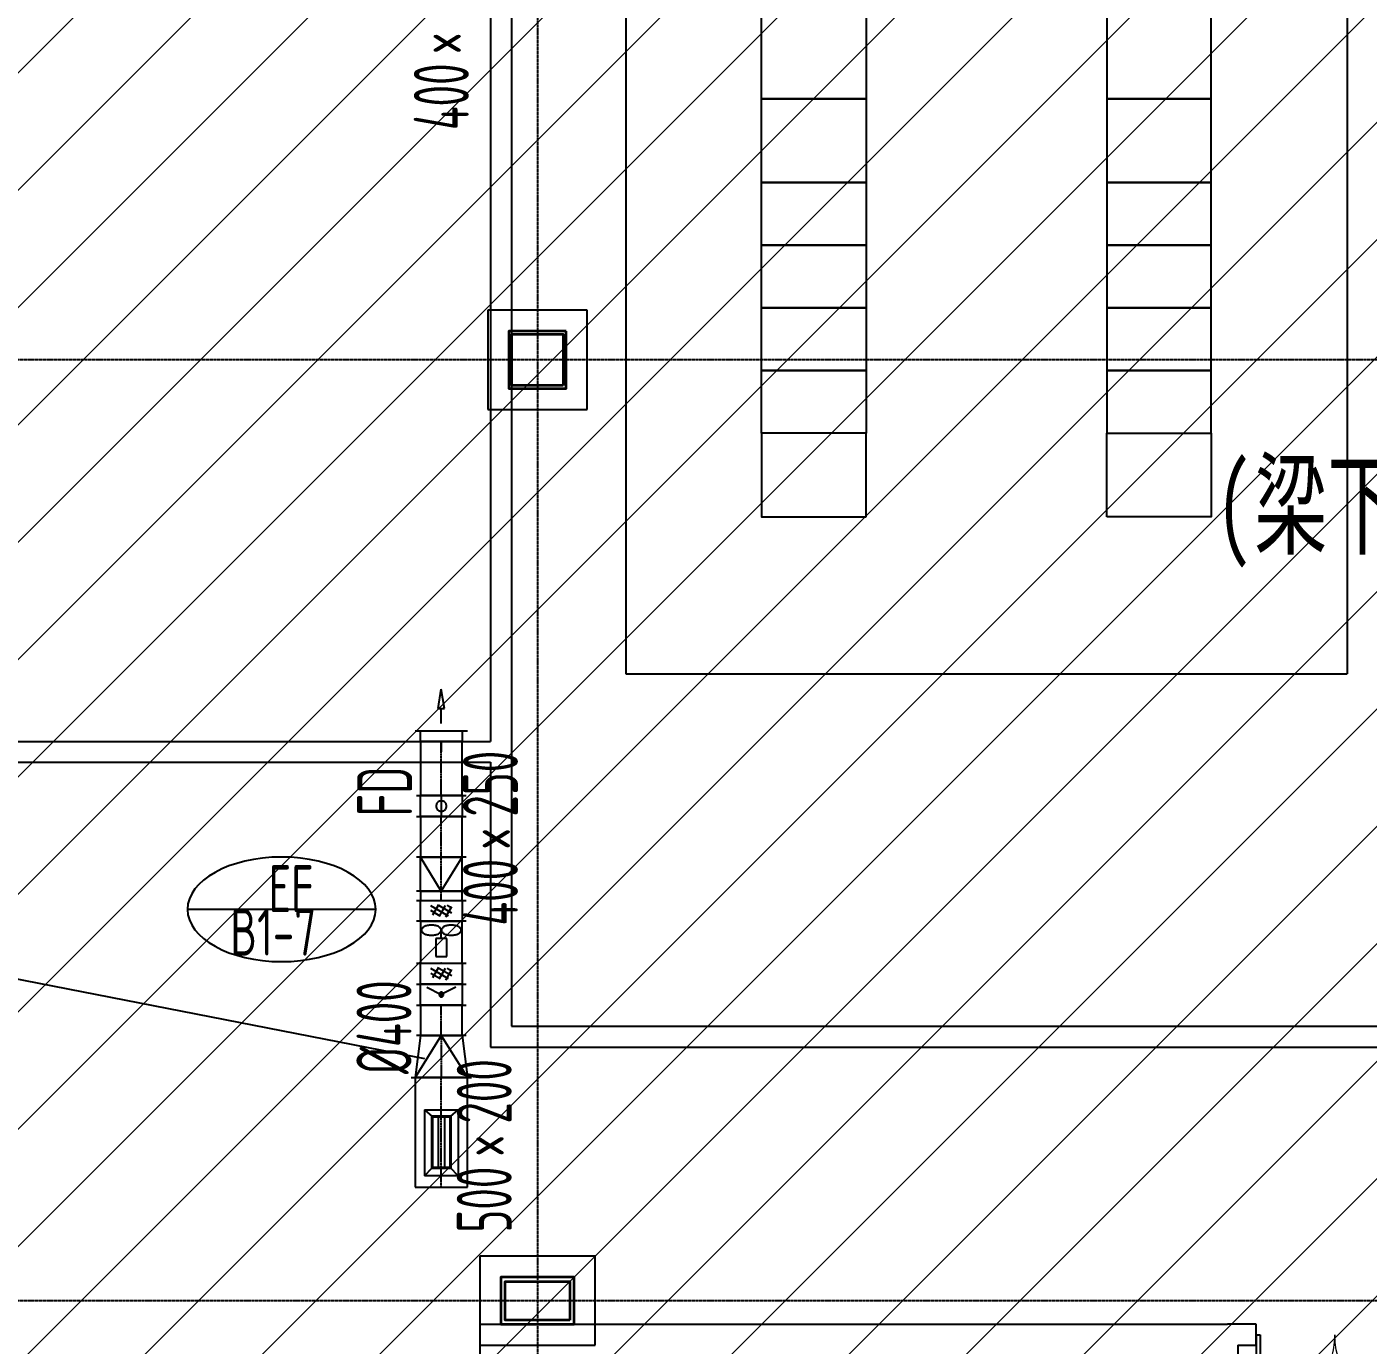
# Model space of a CAD drawing. Extents: x -20827274 to 1300756471, y -549375 to 3431892.
# Drawn here: x 12357 to 25187, y -198935 to -186326 of the extents above; entities that cross this region are included whole.
import ezdxf

# ---------------------------------------------------------------- set-up
doc = ezdxf.new("R2010")
doc.units = 0
doc.header["$LTSCALE"] = 10
for name, pattern in [('CENTER2', [1.125, 0.75, -0.125, 0.125, -0.125]), ('暖附图底图$0$DASH', [0.35, 0.25, -0.1]), ('暖附图底图$0$DOTE', [2.42, 2, -0.2, 0.02, -0.2])]:
    doc.linetypes.add(name, pattern=pattern)
for name, color, linetype in [('1-zs', 3, 'Continuous'), ('1-标注暖通', 4, 'Continuous'), ('DUCT-排风中心线', 5, 'CENTER2'), ('DUCT-排风标注', 3, 'Continuous'), ('DUCT-排风法兰', 2, 'Continuous'), ('DUCT-排风管', 31, 'Continuous'), ('DUCT-排风管端线', 2, 'Continuous'), ('DUCT-排风管设备', 7, 'Continuous'), ('DUCT-排风阀门', 7, 'Continuous'), ('DUCT-排风风口', 7, 'Continuous'), ('H-暖通设备', 181, 'Continuous'), ('暖附图底图$0$1-标注暖通', 8, 'Continuous'), ('暖附图底图$0$A-COLUMN', 8, 'Continuous'), ('暖附图底图$0$A-WALL', 8, 'Continuous'), ('暖附图底图$0$DOOR_FIRE', 8, 'Continuous'), ('暖附图底图$0$DOTE', 8, 'Continuous'), ('暖附图底图$0$EQUIP-照明', 8, 'Continuous'), ('暖附图底图$0$S-柱', 8, 'Continuous'), ('暖附图底图$0$S-柱-填充', 8, 'Continuous'), ('暖附图底图$0$SPACE', 8, 'Continuous'), ('暖附图底图$0$配电', 8, 'Continuous')]:
    doc.layers.add(name, color=color, linetype=linetype)
doc.layers.add('F-非人防区', color=105, linetype='Continuous', lineweight=15)
doc.styles.add('8B2_02', font='tssdeng.shx', dxfattribs={"width": 0.6, "bigfont": 'TSSDCHN.shx'})
doc.styles.add('暖附图底图$0$黑体', font='simhei.ttf', dxfattribs={"width": 0.65})

# ---------------------------------------------------------------- blocks, each defined once
blk = doc.blocks.new('$风口$00000108')
for p, q in [((-250, 135), (-190, 75)), ((-250, -135), (-250, 135)), ((250, 135), (200, 75)), ((250, 135), (250, -135)), ((200, 25), (-190, 25)), ((-250, -135), (-190, -75)), ((200, -25), (-190, -25)), ((200, -75), (250, -135)), ((250, -135), (-250, -135))]:
    blk.add_line(p, q)
at = {"linetype": 'Continuous'}
blk.add_line((250, 135), (-250, 135), dxfattribs=at)
at = {"lineweight": 40}
for p, q in [((-190, 75), (200, 75)), ((-190, -75), (-190, 75)), ((200, 75), (200, -75)), ((-190, -75), (200, -75))]:
    blk.add_line(p, q, dxfattribs=at)
blk = doc.blocks.new('$轴流风机$00000011')
for p, q in [((-500, 500, 0), (-500, -500, 0)), ((500, 500, 0), (-500, 500, 0)), ((500, -500, 0), (500, 500, 0)), ((-339, 135, 0), (-339, -135, 0)), ((88, 135, 0), (-339, 135, 0)), ((88, -135, 0), (88, 135, 0)), ((88, 0, 0), (288, 0, 0)), ((-339, -135, 0), (88, -135, 0)), ((-500, -500, 0), (500, -500, 0))]:
    blk.add_line(p, q)
for centre, radius, start, end in [((633, 238, 0), 465, 168.1126, 180), ((462, 274, 0), 291, 153.0603, 168.1126), ((355, 329, 0), 170, 129.1821, 153.0603), ((288, 410, 0), 64.8, 90, 129.1821), ((288, 410, 0), 64.8, 50.8179, 90), ((222, 329, 0), 170, 26.9397, 50.8179), ((115, 274, 0), 291, 11.8874, 26.9397), ((-56, 238, 0), 465, 0, 11.8874), ((633, 238, 0), 465, 180, 191.8874), ((462, 202, 0), 291, 191.8874, 206.9397), ((355, 148, 0), 170, 206.9397, 230.8179), ((288, 66, 0), 64.8, 230.8179, 270), ((288, 66, 0), 64.8, 270, 309.1821), ((222, 148, 0), 170, 309.1821, 333.0603), ((115, 202, 0), 291, 333.0603, 348.1126), ((-56, 238, 0), 465, 348.1126, 0), ((633, -238, 0), 465, 168.1126, 180), ((633, -238, 0), 465, 180, 191.8874), ((462, -202, 0), 291, 153.0603, 168.1126), ((355, -148, 0), 170, 129.1821, 153.0603), ((288, -66, 0), 64.8, 90, 129.1821), ((288, -66, 0), 64.8, 50.8179, 90), ((222, -148, 0), 170, 26.9397, 50.8179), ((115, -202, 0), 291, 11.8874, 26.9397), ((-56, -238, 0), 465, 0, 11.8874), ((-56, -238, 0), 465, 348.1126, 0), ((462, -274, 0), 291, 191.8874, 206.9397), ((355, -329, 0), 170, 206.9397, 230.8179), ((288, -410, 0), 64.8, 230.8179, 270), ((288, -410, 0), 64.8, 270, 309.1821), ((222, -329, 0), 170, 309.1821, 333.0603), ((115, -274, 0), 291, 333.0603, 348.1126)]:
    blk.add_arc(centre, radius, start, end)
for p in [(-500, 0, 0), (500, 0, 0)]:
    blk.add_point(p)
blk = doc.blocks.new('$风口$00000098')
for p, q in [((0, 200), (100, 200)), ((0, -200), (0, 200)), ((100, 250), (100, -250)), ((0, 0), (-100, 0)), ((172, 0), (315, 0)), ((315, 31), (500, 0)), ((315, 31), (315, -31)), ((315, -31), (500, 0)), ((100, -200), (0, -200))]:
    blk.add_line(p, q)
blk = doc.blocks.new('暖附图底图$0$p3')
at = {"layer": '暖附图底图$0$配电'}
for p, q in [((0, 10800), (0, 0)), ((6900, 10800), (0, 10800)), ((6900, 10800), (6900, 0)), ((0, 0), (6900, 0))]:
    blk.add_line(p, q, dxfattribs=at)
for points in [[(2300, 9300), (2300, 8900), (1300, 8900), (1300, 9300)], [(4600, 9300), (4600, 8900), (5600, 8900), (5600, 9300)], [(2300, 8900), (2300, 8300), (1300, 8300), (1300, 8900)], [(4600, 8900), (4600, 8300), (5600, 8300), (5600, 8900)], [(2300, 8300), (2300, 6300), (1000, 6300), (1000, 8300)], [(4600, 8300), (4600, 6300), (5900, 6300), (5900, 8300)], [(2300, 6300), (2300, 5500), (1300, 5500), (1300, 6300)], [(4600, 6300), (4600, 5500), (5600, 5500), (5600, 6300)], [(2300, 5500), (2300, 4700), (1300, 4700), (1300, 5500)], [(4600, 5500), (4600, 4700), (5600, 4700), (5600, 5500)], [(2300, 4700), (2300, 4100), (1300, 4100), (1300, 4700)], [(4600, 4700), (4600, 4100), (5600, 4100), (5600, 4700)], [(2300, 4100), (2300, 3500), (1300, 3500), (1300, 4100)], [(4600, 4100), (4600, 3500), (5600, 3500), (5600, 4100)], [(2300, 3500), (2300, 2900), (1300, 2900), (1300, 3500)], [(4600, 3500), (4600, 2900), (5600, 2900), (5600, 3500)], [(2300, 2900), (2300, 2300), (1300, 2300), (1300, 2900)], [(4600, 2900), (4600, 2300), (5600, 2300), (5600, 2900)], [(2300, 1500), (2300, 2300), (1300, 2300), (1300, 1500)], [(4600, 1500), (4600, 2300), (5600, 2300), (5600, 1500)]]:
    blk.add_lwpolyline(points, close=True, dxfattribs=at)
blk = doc.blocks.new('暖附图底图$0$A$C63D41655')
at = {"layer": '暖附图底图$0$EQUIP-照明'}
blk.add_blockref('暖附图底图$0$p3', (-89756, -30003), dxfattribs=at)
blk = doc.blocks.new('暖附图底图$0$A$C7EFF042E')
at = {"layer": '暖附图底图$0$A-COLUMN', "color": 6}
for p, q in [((725, -8775), (-225, -8775)), ((-225, -8775), (-225, -9725)), ((725, -9725), (725, -8775)), ((-225, -9725), (725, -9725)), ((800, -17825), (-300, -17825)), ((-300, -17825), (-300, -18675)), ((800, -18675), (800, -17825)), ((-300, -18675), (800, -18675))]:
    blk.add_line(p, q, dxfattribs=at)
at = {"layer": '暖附图底图$0$S-柱', "color": 6, "lineweight": 35}
for points in [[(525, -8975), (-25, -8975), (-25, -9525), (525, -9525)], [(525, -8975), (-25, -8975), (-25, -9525), (525, -9525)], [(600, -18025), (-100, -18025), (-100, -18475), (600, -18475)], [(600, -18025), (-100, -18025), (-100, -18475), (600, -18475)]]:
    blk.add_lwpolyline(points, close=True, dxfattribs=at)
at = {"layer": '暖附图底图$0$S-柱-填充', "color": 6, "lineweight": 35}
for points in [[(495, -9495), (5, -9495), (5, -9005), (495, -9005)], [(560, -18435), (-60, -18435), (-60, -18065), (560, -18065)]]:
    blk.add_lwpolyline(points, close=True, dxfattribs=at)
blk = doc.blocks.new('暖附图底图$0$$DorLib2D$00000002')
for p, q in [((-0.5, 0), (-0.5, 0.4875)), ((-0.475, 0.4875), (-0.5, 0.4875)), ((-0.475, 0), (-0.475, 0.4875)), ((0.475, 0), (0.475, 0.4875)), ((0.475, 0.4875), (0.5, 0.4875)), ((0.5, 0), (0.5, 0.4875)), ((-0.5, 0), (-0.475, 0)), ((0.5, 0), (0.475, 0))]:
    blk.add_line(p, q)
at = {"lineweight": 13}
for centre, start, end in [((-0.4875, 0), 0, 88.53072), ((0.4875, 0), 91.46928, 180)]:
    blk.add_arc(centre, 0.4875, start, end, dxfattribs=at)
blk = doc.blocks.new('暖附图底图$0$AFSFCS')
at = {"layer": '暖附图底图$0$A-WALL'}
for p, q in [((16791.4, -180835.4), (16791.4, -193160.4)), ((16991.4, -180935.4), (16991.4, -193260.4)), ((10091.4, -193160.4), (16791.4, -193160.4)), ((16991.4, -193260.4), (16991.4, -195885.4)), ((10091.4, -193360.4), (16791.4, -193360.4)), ((16791.4, -193360.4), (16791.4, -196085.4)), ((16991.4, -195885.4), (26116.2, -195885.4)), ((16791.4, -196085.4), (26016.2, -196085.4)), ((16691.4, -198735.4), (16691.4, -201535.4)), ((16691.4, -198735.4), (23841.4, -198735.4)), ((24116.4, -198735.4), (23841.4, -198735.4)), ((24116.4, -198935.4), (24116.4, -198735.4)), ((23941.4, -198935.4), (23941.4, -201535.4)), ((23941.4, -198935.4), (24116.4, -198935.4))]:
    blk.add_line(p, q, dxfattribs=at)
at = {"layer": '暖附图底图$0$DOTE', "color": 16, "linetype": '暖附图底图$0$DOTE', "ltscale": 1.5}
for p, q in [((17241.4, -155629.3), (17241.4, -385768.2)), ((145070.3, -189510.4), (4332, -189510.4)), ((145070.3, -198510.4), (4332, -198510.4))]:
    blk.add_line(p, q, dxfattribs=at)
for name, p in [('暖附图底图$0$A$C7EFF042E', (16991.4, -180260.4)), ('暖附图底图$0$A$C63D41655', (107841.4, -162510.4))]:
    blk.add_blockref(name, p)
at = {"layer": '暖附图底图$0$DOOR_FIRE', "xscale": 1500, "yscale": -1500, "zscale": 200, "rotation": 6.163516235793043e-11}
blk.add_blockref('暖附图底图$0$$DorLib2D$00000002', (24866.4, -198835.4), dxfattribs=at)
at = {"layer": '暖附图底图$0$SPACE', "style": '暖附图底图$0$黑体', "width": 0.65}
for s, height, p in [('梁下净高', 788.61, (24096.3, -191288.7)), ('(', 788.6, (23727.7, -191288.7))]:
    blk.add_text(s, height=height, dxfattribs=at).set_placement(p)
blk = doc.blocks.new('暖附图底图')
at = {"layer": '暖附图底图$0$1-标注暖通', "linetype": '暖附图底图$0$DASH'}
blk.add_blockref('暖附图底图$0$AFSFCS', (500000, 0), dxfattribs=at)

msp = doc.modelspace()

# ---------------------------------------------------------------- hatches: boundary and pattern name
at = {"layer": 'F-非人防区'}
h = msp.add_hatch(dxfattribs=at)
h.set_pattern_fill('ANSI31', color=8, scale=500)
h.set_pattern_definition([(45, (-67108.6, 126739.6), (-561.266, 561.266), [])])
edge = h.paths.add_edge_path()
edge.add_line((26041.4, -160910.4), (26041.4, -174910.4))
edge.add_line((26041.4, -174910.4), (44466.4, -174910.4))
edge.add_line((44466.4, -174910.4), (44466.4, -230535.4))
edge.add_line((44466.4, -230535.4), (29591.4, -230535.4))
edge.add_line((29591.4, -230535.4), (29591.4, -228585.4))
edge.add_line((29591.4, -228585.4), (32466.4, -228585.4))
edge.add_line((32466.4, -228585.4), (32466.4, -223185.4))
edge.add_line((32466.4, -223185.4), (6116.4, -223185.4))
edge.add_line((6116.4, -223185.4), (6116.4, -236210.4))
edge.add_line((6116.4, -236210.4), (5916.4, -236210.4))
edge.add_line((5916.4, -236210.4), (5921.1, -289912.2))
edge.add_line((5921.1, -289912.2), (35191.4, -289912.2))
edge.add_line((35191.4, -289912.2), (35191.4, -296310.4))
edge.add_line((35191.4, -296310.4), (35041.4, -296310.4))
edge.add_line((35041.4, -296310.4), (35041.4, -296910.4))
edge.add_line((35041.4, -296910.4), (35641.4, -296910.4))
edge.add_line((35641.4, -296910.4), (44736.4, -305099.6))
edge.add_line((44736.4, -305099.6), (22456.5, -329844))
edge.add_line((22456.5, -329844), (22456.5, -340006.4))
edge.add_line((22456.5, -340006.4), (-13248.1, -379660.4))
edge.add_line((-13248.1, -379660.4), (-90108.6, -379660.4))
edge.add_line((-90108.6, -379660.4), (-90108.6, -373660.4))
edge.add_line((-90108.6, -373660.4), (-91358.6, -373660.4))
edge.add_arc((-91358.6, -361660.4), 12000, 180, 270, ccw=False)
edge.add_line((-103358.6, -361660.4), (-103358.6, -333450.4))
edge.add_line((-103358.6, -333450.4), (-95358.6, -333436.6))
edge.add_line((-95358.6, -333436.6), (-95358.6, -160610.4))
edge.add_line((-95358.6, -160610.4), (-86333.4, -160610.4))
edge.add_line((-86333.4, -160610.4), (-86333.6, -149790))
edge.add_line((-86333.6, -149790), (-73433.4, -149790))
edge.add_line((-73433.4, -149790), (-73433.4, -160610.4))
edge.add_line((-73433.4, -160610.4), (26041.4, -160910.4))

# ---------------------------------------------------------------- linework, layer by layer
at = {"layer": '1-标注暖通'}
msp.add_line((11606.1, -195302.3), (16161.5, -196195, 2600), dxfattribs=at)
at = {"layer": 'DUCT-排风中心线'}
for p, q in [((16321.5, -193679.2), (16321.5, -193160.4)), ((16321.5, -194268.2), (16321.5, -193879.6)), ((16321.5, -194593.4), (16321.5, -194268.4)), ((16321.5, -194681.1), (16321.5, -194593.6)), ((16321.5, -195481.7), (16321.5, -195481.5)), ((16321.5, -195974.6), (16321.5, -195682.1)), ((16321.5, -195974.8), (16321.5, -196374.8)), ((16321.5, -197425.6), (16321.5, -196375))]:
    msp.add_line(p, q, dxfattribs=at)
at = {"layer": 'DUCT-排风法兰'}
for p, q in [((16084, -193679.3), (16559, -193679.3)), ((16084, -193879.5), (16559, -193879.5)), ((16559, -194268.3), (16084, -194268.3)), ((16559, -194593.5), (16084, -194593.5)), ((16084, -194680.8), (16559, -194680.8)), ((16559, -194881.2), (16084, -194881.2)), ((16084, -195281.4), (16559, -195281.4)), ((16084, -195481.8), (16559, -195481.8)), ((16084, -195682), (16559, -195682)), ((16559, -195974.7), (16084, -195974.7)), ((16034, -196374.9), (16609, -196374.9))]:
    msp.add_line(p, q, dxfattribs=at)
at = {"layer": 'DUCT-排风法兰', "color": 18, "true_color": 0x000000}
for p in [(16321.5, -193679.2, 3015), (16321.5, -193679.4, 3015), (16321.5, -193879.4, 3015), (16321.5, -193879.6, 3015), (16321.5, -194268.2, 3015), (16321.5, -194268.4, 3015), (16321.5, -194593.4, 3015), (16321.5, -194593.6, 3015), (16321.5, -194680.7, 3015), (16321.5, -194680.9, 3015), (16321.5, -194881.1, 3015), (16321.5, -194881.3, 3015), (16321.5, -195281.3, 3015), (16321.5, -195281.5, 3015), (16321.5, -195481.7, 3015), (16321.5, -195481.9, 3015), (16321.5, -195681.9, 3015), (16321.5, -195682.1, 3015), (16321.5, -195974.6, 3015), (16321.5, -195974.8, 3015), (16321.5, -196374.8, 3015), (16321.5, -196375, 3015)]:
    msp.add_point(p, dxfattribs=at)
at = {"layer": 'DUCT-排风管'}
for p, q in [((16521.5, -193160.4), (16121.5, -193160.4)), ((16121.5, -193160.4), (16121.5, -193679.2)), ((16521.5, -193679.2), (16521.5, -193160.4)), ((16121.5, -193679.2), (16521.5, -193679.2)), ((16121.5, -193879.4), (16121.5, -193679.4)), ((16521.5, -193679.4), (16521.5, -193879.4)), ((16521.5, -193879.6), (16121.5, -193879.6)), ((16121.5, -193879.6), (16121.5, -194268.2)), ((16521.5, -194268.2), (16521.5, -193879.6)), ((16121.5, -194268.2), (16521.5, -194268.2)), ((16121.5, -194593.4), (16121.5, -194268.4)), ((16321.5, -194593.4), (16121.5, -194268.4)), ((16321.5, -194593.4), (16521.5, -194268.4)), ((16521.5, -194593.4), (16521.5, -194268.4)), ((16521.5, -194593.6), (16121.5, -194593.6)), ((16121.5, -194593.6), (16121.5, -194681.1)), ((16521.5, -194681.1), (16521.5, -194593.6)), ((16121.5, -194881.1), (16121.5, -194681.1)), ((16121.5, -194681.1), (16521.5, -194681.1)), ((16521.5, -194681.1), (16521.5, -194881.1)), ((16121.5, -195481.5), (16121.5, -195281.5)), ((16521.5, -195281.5), (16521.5, -195481.5)), ((16121.5, -195481.7), (16121.5, -195481.5)), ((16121.5, -195681.9), (16121.5, -195481.9)), ((16521.5, -195481.7), (16521.5, -195481.5)), ((16521.5, -195481.9), (16521.5, -195681.9)), ((16521.5, -195682.1), (16121.5, -195682.1)), ((16121.5, -195682.1), (16121.5, -195974.6)), ((16521.5, -195974.6), (16521.5, -195682.1)), ((16121.5, -195974.8), (16071.5, -196374.8)), ((16321.5, -195974.8), (16071.5, -196374.8)), ((16121.5, -195974.6), (16521.5, -195974.6)), ((16321.5, -195974.8), (16571.5, -196374.8)), ((16521.5, -195974.8), (16571.5, -196374.8)), ((16571.5, -196375), (16071.5, -196375)), ((16071.5, -196375), (16071.5, -197425.6)), ((16571.5, -197425.6), (16571.5, -196375)), ((16071.5, -197425.6), (16571.5, -197425.6))]:
    msp.add_line(p, q, dxfattribs=at)
at = {"layer": 'DUCT-排风管', "color": 18, "true_color": 0x000000}
for p in [(16321.5, -194268.4, 3015), (16321.5, -194593.4, 3015), (16321.5, -195481.5, 3015), (16321.5, -195481.7, 3015), (16321.5, -195974.8, 3015), (16321.5, -196374.8, 3015)]:
    msp.add_point(p, dxfattribs=at)
at = {"layer": 'DUCT-排风管端线'}
for p, q in [((16521.5, -193679.4), (16121.5, -193679.4)), ((16521.5, -193879.4), (16121.5, -193879.4)), ((16521.5, -194268.4), (16121.5, -194268.4)), ((16121.5, -194593.4), (16521.5, -194593.4)), ((16121.5, -194681.1), (16521.5, -194681.1)), ((16121.5, -194881.1), (16521.5, -194881.1)), ((16121.5, -195281.5), (16521.5, -195281.5)), ((16521.5, -195481.5), (16121.5, -195481.5)), ((16121.5, -195481.5), (16521.5, -195481.5)), ((16121.5, -195481.7), (16521.5, -195481.7)), ((16121.5, -195481.9), (16521.5, -195481.9)), ((16121.5, -195681.9), (16521.5, -195681.9)), ((16521.5, -195974.8), (16121.5, -195974.8)), ((16071.5, -196374.8), (16571.5, -196374.8))]:
    msp.add_line(p, q, dxfattribs=at)
at = {"layer": 'DUCT-排风阀门'}
for p, q in [((16321.5, -193691.9), (16321.5, -193866.9)), ((16272.4, -193770), (16271.6, -193776.2)), ((16271.6, -193776.2), (16271.6, -193782.5)), ((16271.6, -193782.5), (16272.4, -193788.7)), ((16274, -193763.9), (16272.4, -193770)), ((16272.4, -193788.7), (16274, -193794.8)), ((16276.3, -193758.1), (16274, -193763.9)), ((16274, -193794.8), (16276.3, -193800.6)), ((16279.3, -193752.6), (16276.3, -193758.1)), ((16276.3, -193800.6), (16279.3, -193806.1)), ((16283, -193747.5), (16279.3, -193752.6)), ((16279.3, -193806.1), (16283, -193811.2)), ((16287.3, -193742.9), (16283, -193747.5)), ((16283, -193811.2), (16287.3, -193815.8)), ((16292.2, -193738.9), (16287.3, -193742.9)), ((16287.3, -193815.8), (16292.2, -193819.8)), ((16297.5, -193735.5), (16292.2, -193738.9)), ((16292.2, -193819.8), (16297.5, -193823.2)), ((16303.1, -193732.9), (16297.5, -193735.5)), ((16297.5, -193823.2), (16303.1, -193825.8)), ((16309.1, -193730.9), (16303.1, -193732.9)), ((16303.1, -193825.8), (16309.1, -193827.8)), ((16315.3, -193729.8), (16309.1, -193730.9)), ((16309.1, -193827.8), (16315.3, -193829)), ((16321.5, -193729.4), (16315.3, -193729.8)), ((16315.3, -193829), (16321.5, -193829.4)), ((16327.8, -193729.8), (16321.5, -193729.4)), ((16321.5, -193829.4), (16327.8, -193829)), ((16334, -193730.9), (16327.8, -193729.8)), ((16327.8, -193829), (16334, -193827.8)), ((16339.9, -193732.9), (16334, -193730.9)), ((16334, -193827.8), (16339.9, -193825.8)), ((16345.6, -193735.5), (16339.9, -193732.9)), ((16339.9, -193825.8), (16345.6, -193823.2)), ((16350.9, -193738.9), (16345.6, -193735.5)), ((16345.6, -193823.2), (16350.9, -193819.8)), ((16355.8, -193742.9), (16350.9, -193738.9)), ((16350.9, -193819.8), (16355.8, -193815.8)), ((16360.1, -193747.5), (16355.8, -193742.9)), ((16355.8, -193815.8), (16360.1, -193811.2)), ((16363.8, -193752.6), (16360.1, -193747.5)), ((16360.1, -193811.2), (16363.8, -193806.1)), ((16366.8, -193758.1), (16363.8, -193752.6)), ((16363.8, -193806.1), (16366.8, -193800.6)), ((16369.1, -193763.9), (16366.8, -193758.1)), ((16366.8, -193800.6), (16369.1, -193794.8)), ((16370.7, -193770), (16369.1, -193763.9)), ((16369.1, -193794.8), (16370.7, -193788.7)), ((16371.4, -193776.2), (16370.7, -193770)), ((16370.7, -193788.7), (16371.4, -193782.5)), ((16371.4, -193782.5), (16371.4, -193776.2)), ((16391.1, -194831.1), (16221.5, -194733.2)), ((16293.9, -194723), (16236.2, -194823)), ((16421.5, -194802.5), (16297.9, -194731.1)), ((16358.7, -194731.1), (16301, -194831.1)), ((16420, -194742.7), (16362.2, -194842.7)), ((16421.5, -194756.3), (16377.9, -194731.1)), ((16311.1, -194831.1), (16221.5, -194779.4)), ((16391.1, -195431.5), (16221.5, -195333.6)), ((16311.1, -195431.5), (16221.5, -195379.8)), ((16293.9, -195323.4), (16236.2, -195423.4)), ((16421.5, -195402.9), (16297.9, -195331.5)), ((16358.7, -195331.5), (16301, -195431.5)), ((16420, -195343.1), (16362.2, -195443.1)), ((16421.5, -195356.7), (16377.9, -195331.5)), ((16181.5, -195511.9), (16321.5, -195581.9)), ((16461.5, -195511.9), (16321.5, -195581.9)), ((16300.2, -195575.9), (16299.5, -195579.9)), ((16299.5, -195579.9), (16299.5, -195584)), ((16299.5, -195584), (16300.2, -195588)), ((16301.7, -195572), (16300.2, -195575.9)), ((16300.2, -195588), (16301.7, -195591.8)), ((16303.9, -195568.6), (16301.7, -195572)), ((16301.7, -195591.8), (16303.9, -195595.3)), ((16306.6, -195565.5), (16303.9, -195568.6)), ((16303.9, -195595.3), (16306.6, -195598.3)), ((16309.9, -195563.1), (16306.6, -195565.5)), ((16307, -195578.4), (16306.6, -195581.2)), ((16306.6, -195581.2), (16306.7, -195584.1)), ((16306.6, -195598.3), (16309.9, -195600.8)), ((16306.7, -195584.1), (16307.4, -195586.8)), ((16307.9, -195575.7), (16307, -195578.4)), ((16307.4, -195586.8), (16308.5, -195589.4)), ((16309.3, -195573.2), (16307.9, -195575.7)), ((16308.5, -195589.4), (16310.2, -195591.8)), ((16311.2, -195571.1), (16309.3, -195573.2)), ((16313.5, -195561.3), (16309.9, -195563.1)), ((16309.9, -195600.8), (16313.5, -195602.6)), ((16310.2, -195591.8), (16312.3, -195593.7)), ((16311.1, -195579.4), (16310.8, -195581.4)), ((16310.8, -195581.4), (16310.9, -195583.5)), ((16310.9, -195583.5), (16311.4, -195585.4)), ((16311.8, -195577.5), (16311.1, -195579.4)), ((16313.4, -195569.3), (16311.2, -195571.1)), ((16311.4, -195585.4), (16312.2, -195587.3)), ((16312.8, -195575.7), (16311.8, -195577.5)), ((16312.2, -195587.3), (16313.4, -195589)), ((16312.3, -195593.7), (16314.7, -195595.3)), ((16314.1, -195574.2), (16312.8, -195575.7)), ((16316, -195568), (16313.4, -195569.3)), ((16313.4, -195589), (16314.9, -195590.4)), ((16317.5, -195560.1), (16313.5, -195561.3)), ((16313.5, -195602.6), (16317.5, -195603.7)), ((16315.7, -195572.9), (16314.1, -195574.2)), ((16314.7, -195595.3), (16317.3, -195596.3)), ((16314.9, -195590.4), (16316.6, -195591.5)), ((16317.6, -195572), (16315.7, -195572.9)), ((16318.7, -195567.2), (16316, -195568)), ((16316.6, -195591.5), (16318.5, -195592.2)), ((16317.3, -195596.3), (16320.1, -195596.9)), ((16321.5, -195559.8), (16317.5, -195560.1)), ((16317.5, -195603.7), (16321.5, -195604.1)), ((16319.5, -195571.4), (16317.6, -195572)), ((16318.5, -195592.2), (16320.5, -195592.6)), ((16321.5, -195566.9), (16318.7, -195567.2)), ((16321.5, -195571.2), (16319.5, -195571.4)), ((16320.1, -195596.9), (16323, -195596.9)), ((16320.5, -195592.6), (16322.6, -195592.6)), ((16325.6, -195560.1), (16321.5, -195559.8)), ((16324.4, -195567.2), (16321.5, -195566.9)), ((16323.6, -195571.4), (16321.5, -195571.2)), ((16321.5, -195604.1), (16325.6, -195603.7)), ((16322.6, -195592.6), (16324.6, -195592.2)), ((16323, -195596.9), (16325.8, -195596.3)), ((16325.5, -195572), (16323.6, -195571.4)), ((16327.1, -195568), (16324.4, -195567.2)), ((16324.6, -195592.2), (16326.5, -195591.5)), ((16327.3, -195572.9), (16325.5, -195572)), ((16329.5, -195561.3), (16325.6, -195560.1)), ((16325.6, -195603.7), (16329.5, -195602.6)), ((16325.8, -195596.3), (16328.4, -195595.3)), ((16326.5, -195591.5), (16328.2, -195590.4)), ((16329.7, -195569.3), (16327.1, -195568)), ((16328.9, -195574.2), (16327.3, -195572.9)), ((16328.2, -195590.4), (16329.7, -195589)), ((16328.4, -195595.3), (16330.8, -195593.7)), ((16330.3, -195575.7), (16328.9, -195574.2)), ((16333.2, -195563.1), (16329.5, -195561.3)), ((16329.5, -195602.6), (16333.2, -195600.8)), ((16331.9, -195571.1), (16329.7, -195569.3)), ((16329.7, -195589), (16330.8, -195587.3)), ((16331.3, -195577.5), (16330.3, -195575.7)), ((16330.8, -195587.3), (16331.7, -195585.4)), ((16330.8, -195593.7), (16332.9, -195591.8)), ((16332, -195579.4), (16331.3, -195577.5)), ((16331.7, -195585.4), (16332.2, -195583.5)), ((16333.8, -195573.2), (16331.9, -195571.1)), ((16332.3, -195581.4), (16332, -195579.4)), ((16332.2, -195583.5), (16332.3, -195581.4)), ((16332.9, -195591.8), (16334.5, -195589.4)), ((16336.5, -195565.5), (16333.2, -195563.1)), ((16333.2, -195600.8), (16336.5, -195598.3)), ((16335.2, -195575.7), (16333.8, -195573.2)), ((16334.5, -195589.4), (16335.7, -195586.8)), ((16336.1, -195578.4), (16335.2, -195575.7)), ((16335.7, -195586.8), (16336.4, -195584.1)), ((16336.5, -195581.2), (16336.1, -195578.4)), ((16336.4, -195584.1), (16336.5, -195581.2)), ((16339.2, -195568.6), (16336.5, -195565.5)), ((16336.5, -195598.3), (16339.2, -195595.3)), ((16341.4, -195572), (16339.2, -195568.6)), ((16339.2, -195595.3), (16341.4, -195591.8)), ((16342.9, -195575.9), (16341.4, -195572)), ((16341.4, -195591.8), (16342.9, -195588)), ((16343.6, -195579.9), (16342.9, -195575.9)), ((16342.9, -195588), (16343.6, -195584)), ((16343.6, -195584), (16343.6, -195579.9))]:
    msp.add_line(p, q, dxfattribs=at)
at = {"layer": 'H-暖通设备', "linetype": 'Continuous'}
msp.add_line((15693.8, -194766.8), (13893.8, -194766.8), dxfattribs=at)
at = {"layer": 'H-暖通设备', "linetype": 'Continuous', "extrusion": (0, 0, -1)}
msp.add_ellipse((14793.8, -194766.8), major_axis=(-900, 0), ratio=0.5555556, dxfattribs=at)

# ---------------------------------------------------------------- block references
at = {"layer": '1-zs'}
msp.add_blockref('暖附图底图', (-500000, 0), dxfattribs=at)
at = {"layer": 'DUCT-排风管设备', "xscale": 0.4, "yscale": 0.4, "zscale": 400, "rotation": 90}
msp.add_blockref('$轴流风机$00000011', (16321.5, -195081.3, 3015), dxfattribs=at)
at = {"layer": 'DUCT-排风风口', "color": 1, "rotation": 90}
msp.add_blockref('$风口$00000098', (16321.5, -193160.4, 2600), dxfattribs=at)
at = {"layer": 'DUCT-排风风口', "xscale": 1.26, "yscale": 1.185185185185185, "rotation": 90}
msp.add_blockref('$风口$00000108', (16321.5, -197000, 2600), dxfattribs=at)

# ---------------------------------------------------------------- texts
at = {"layer": '1-标注暖通', "style": '8B2_02', "width": 0.6}
msp.add_text('FD', height=525, rotation=90, dxfattribs=at).set_placement((16042, -193877, 302.1))
at = {"layer": 'DUCT-排风标注', "style": '8B2_02', "width": 0.6}
for s, p in [('×', (16584, -186586.2, 3015)), ('400', (16584, -187313.2, 3015)), ('%%C400', (16035.8, -196342.9, 3015)), ('200', (16994.3, -196816.4, 3015)), ('×', (16994.3, -197131.4, 3015)), ('500', (16994.3, -197858.3, 3015))]:
    msp.add_text(s, height=525, rotation=90, dxfattribs=at).set_placement(p)
at = {"layer": 'DUCT-排风标注', "color": 1, "style": '8B2_02', "width": 0.6}
for s, p in [('250', (17053.9, -193880)), ('×', (17053.9, -194195)), ('400', (17053.9, -194921.9))]:
    msp.add_text(s, height=525, rotation=90, dxfattribs=at).set_placement(p)
at = {"layer": 'H-暖通设备', "linetype": 'Continuous', "style": '8B2_02', "width": 0.7}
for s, p in [('EF', (14669.3, -194794.7)), ('B1-7', (14303.7, -195209.3))]:
    msp.add_text(s, height=450, dxfattribs=at).set_placement(p)

doc.saveas('drawing.dxf')
